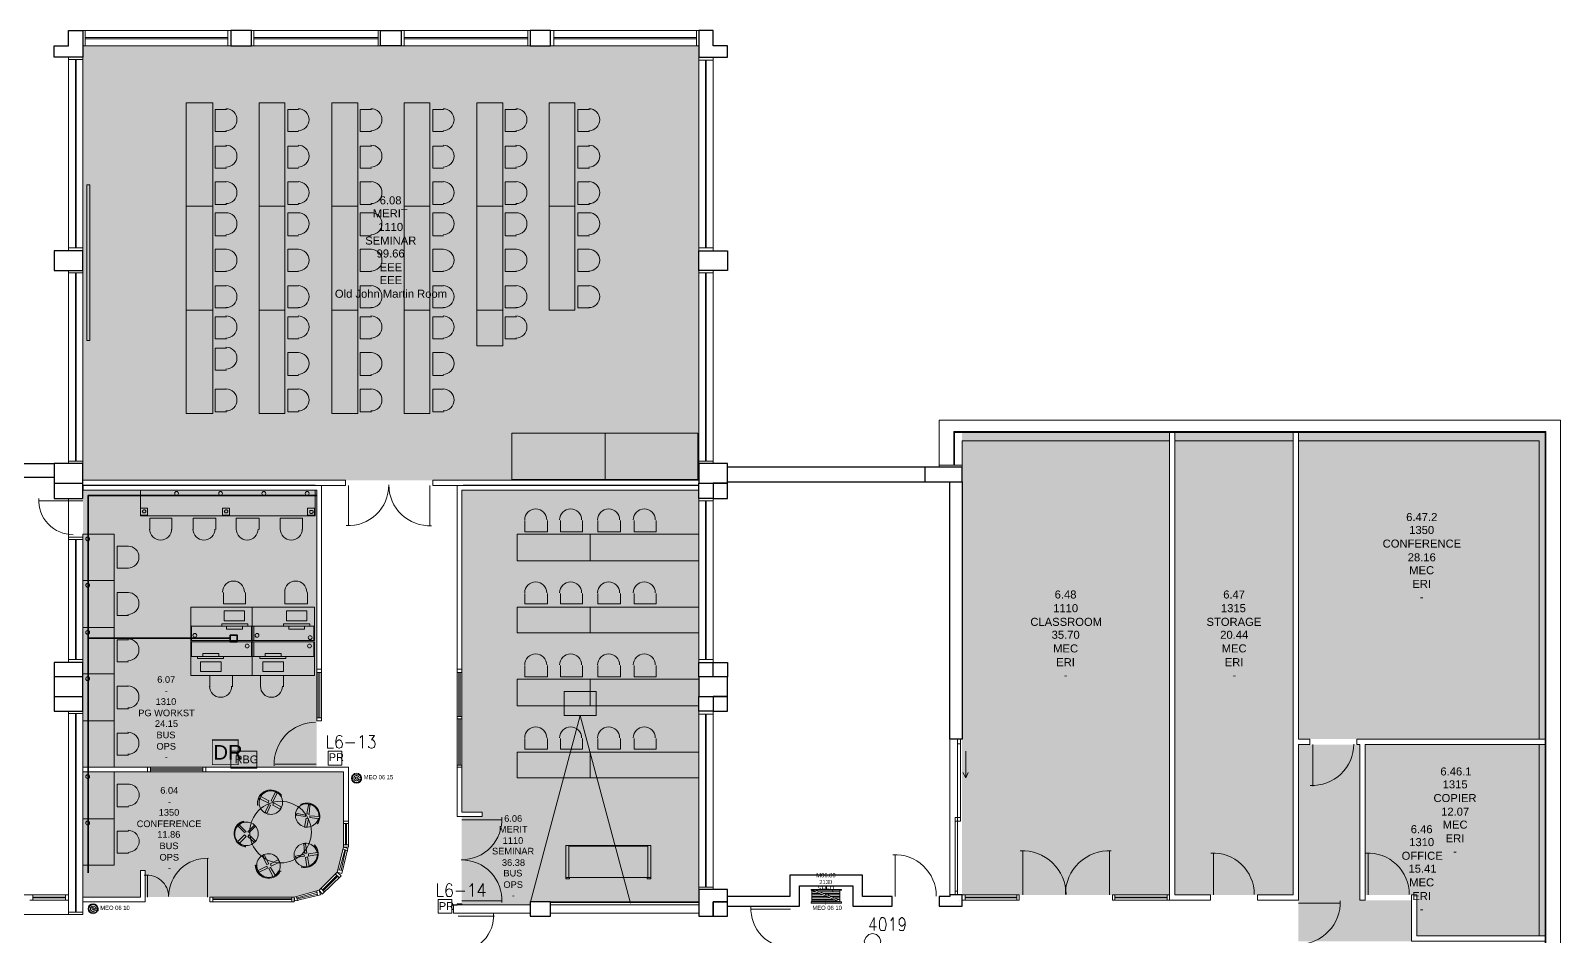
# Model space of a CAD drawing. Header units: millimetres. Extents: x 0 to 89.8, y 0 to 45.2.
# Drawn here: x 60.1 to 89.83, y 27.64 to 45.24 of the extents above; entities that cross this region are included whole.
import ezdxf

# ---------------------------------------------------------------- set-up
doc = ezdxf.new("R2010")
doc.units = ezdxf.units.MM
for name, color, linetype, true_color in [('PDF_014406$_ps_FIRE_ACCESS', 7, 'Continuous', 0x37dd00), ('PDF_014406$_ps_FIRE_ALARM', 7, 'Continuous', 0x37dd00), ('PDF_014406$HL-TMP', 7, 'Continuous', 0x800000)]:
    doc.layers.add(name, color=color, linetype=linetype, true_color=true_color)
for name, color, linetype in [('PDF_014406$_ps_TEXTBOLD$FIRE', 2, 'Continuous'), ('PDF_014406$BL', 7, 'Continuous'), ('PDF_014406$DR', 7, 'Continuous'), ('PDF_014406$EQ', 7, 'Continuous'), ('PDF_014406$FI', 7, 'Continuous'), ('PDF_014406$FT-FIXFIT', 7, 'Continuous'), ('PDF_014406$PL-SERVICES-ELECTRICAL', 7, 'Continuous'), ('PDF_014406$WA', 7, 'Continuous'), ('PDF_014406$WA-COL', 7, 'Continuous'), ('PDF_014406$WA-EXT', 7, 'Continuous'), ('PDF_014406$WA-PART', 7, 'Continuous'), ('PDF_014406$WN', 7, 'Continuous'), ('PDF_Text', 7, 'Continuous')]:
    doc.layers.add(name, color=color, linetype=linetype)
doc.styles.add('PDF ArialMT', font='arial.ttf')

msp = doc.modelspace()

# ---------------------------------------------------------------- linework, layer by layer
at = {"layer": 'PDF_014406$_ps_FIRE_ACCESS', "lineweight": 0}
msp.add_lwpolyline([(63.632, 30.976, 0.0148, 0.0148, 0), (64.133, 30.976, 0.0148, 0.0148, 0), (64.133, 31.456, 0.0295, 0.0295, 0), (63.632, 31.456, 0.0148, 0.0148, 0)], format="xyseb", close=True, dxfattribs=at)
msp.add_lwpolyline([(76.46, 27.384), (76.534, 27.399), (76.593, 27.458), (76.622, 27.546), (76.593, 27.62), (76.534, 27.679), (76.46, 27.694), (76.386, 27.679), (76.327, 27.62), (76.298, 27.546), (76.327, 27.458), (76.386, 27.399)], close=True, dxfattribs=at)
at = {"layer": 'PDF_014406$_ps_FIRE_ALARM', "lineweight": 0}
for points in [[(64.495, 30.91), (64.495, 31.235), (63.993, 31.235), (63.993, 30.91)], [(66.147, 30.969), (66.147, 31.235), (65.882, 31.235), (65.882, 30.969)], [(68.287, 28.092), (68.287, 28.358), (68.021, 28.358), (68.021, 28.092)]]:
    msp.add_lwpolyline(points, close=True, dxfattribs=at)
at = {"layer": 'PDF_014406$_ps_TEXTBOLD$FIRE', "lineweight": 20}
for points in [[(65.867, 31.544), (65.867, 31.294), (65.985, 31.294)], [(66.147, 31.515), (66.147, 31.53), (66.118, 31.544), (66.088, 31.544), (66.059, 31.53), (66.044, 31.5), (66.029, 31.441), (66.029, 31.382), (66.044, 31.323), (66.059, 31.308), (66.088, 31.294), (66.103, 31.294), (66.133, 31.308), (66.147, 31.323), (66.162, 31.367), (66.162, 31.382), (66.147, 31.412), (66.133, 31.441), (66.103, 31.456), (66.088, 31.456), (66.059, 31.441), (66.044, 31.412), (66.029, 31.382)], [(66.501, 31.5), (66.516, 31.515), (66.546, 31.544), (66.546, 31.294)], [(66.678, 31.544), (66.782, 31.544), (66.723, 31.456), (66.752, 31.456), (66.767, 31.441), (66.782, 31.426), (66.796, 31.382), (66.796, 31.367), (66.782, 31.323), (66.767, 31.308), (66.737, 31.294), (66.708, 31.294), (66.678, 31.308), (66.664, 31.323), (66.664, 31.338)], [(66.221, 31.397), (66.398, 31.397)], [(68.006, 28.667), (68.006, 28.417), (68.124, 28.417)], [(68.287, 28.623), (68.272, 28.653), (68.242, 28.667), (68.228, 28.667), (68.198, 28.653), (68.183, 28.608), (68.169, 28.549), (68.169, 28.49), (68.183, 28.446), (68.198, 28.417), (68.228, 28.417), (68.242, 28.417), (68.272, 28.417), (68.287, 28.446), (68.301, 28.476), (68.301, 28.49), (68.287, 28.535), (68.272, 28.549), (68.242, 28.564), (68.228, 28.564), (68.198, 28.549), (68.183, 28.535), (68.169, 28.49)], [(68.626, 28.608), (68.655, 28.623), (68.685, 28.667), (68.685, 28.417)], [(68.891, 28.417), (68.891, 28.667), (68.788, 28.49), (68.936, 28.49)], [(68.36, 28.52), (68.537, 28.52)], [(76.49, 27.753), (76.49, 28.004), (76.401, 27.826), (76.534, 27.826)], [(76.814, 27.945), (76.829, 27.959), (76.858, 28.004), (76.858, 27.753)], [(77.095, 27.915), (77.08, 27.871), (77.065, 27.856), (77.036, 27.841), (77.021, 27.841), (77.006, 27.856), (76.977, 27.871), (76.977, 27.915), (76.977, 27.93), (76.977, 27.959), (77.006, 27.989), (77.021, 28.004), (77.036, 28.004), (77.065, 27.989), (77.08, 27.959), (77.095, 27.915), (77.095, 27.856), (77.08, 27.797), (77.065, 27.753), (77.036, 27.753), (77.021, 27.753), (76.991, 27.753), (76.977, 27.782)]]:
    msp.add_lwpolyline(points, dxfattribs=at)
msp.add_lwpolyline([(76.637, 28.004), (76.622, 27.989), (76.593, 27.945), (76.593, 27.886), (76.593, 27.856), (76.593, 27.797), (76.622, 27.753), (76.637, 27.753), (76.667, 27.753), (76.696, 27.753), (76.711, 27.797), (76.726, 27.856), (76.726, 27.886), (76.711, 27.945), (76.696, 27.989), (76.667, 28.004)], close=True, dxfattribs=at)
at = {"layer": 'PDF_014406$BL', "lineweight": 9}
for points in [[(63.993, 45.236), (61.116, 45.236)], [(66.9, 45.236), (64.392, 45.236)], [(69.806, 45.236), (67.298, 45.236)], [(73.082, 45.236), (70.205, 45.236)], [(61.116, 44.941), (63.993, 44.941)], [(64.392, 44.941), (66.9, 44.941)], [(67.298, 44.941), (69.806, 44.941)], [(70.205, 44.941), (73.082, 44.941)], [(60.836, 44.719), (60.836, 40.957)], [(61.116, 40.957), (61.116, 44.719)], [(73.082, 44.719), (73.082, 40.957)], [(73.362, 40.957), (73.362, 44.719)], [(60.836, 40.574), (60.836, 36.826)], [(61.116, 36.826), (61.116, 40.574)], [(73.082, 40.574), (73.082, 36.826)], [(73.362, 36.826), (73.362, 40.574)], [(77.758, 6.257), (77.758, 0.001), (89.827, 0.001), (89.827, 37.667), (77.758, 37.667), (77.758, 36.752)], [(78.201, 36.752), (78.201, 37.269), (82.229, 37.269)], [(82.332, 37.269), (84.634, 37.269)], [(84.737, 37.269), (89.414, 37.269), (89.414, 31.471)], [(60.836, 36.148), (60.836, 35.395), (60.836, 32.961)], [(73.082, 36.148), (73.082, 32.961)], [(73.362, 32.961), (73.362, 36.148)], [(61.116, 32.961), (61.116, 35.395)], [(65.66, 32.828), (65.66, 31.825)], [(65.749, 31.825), (65.749, 32.828)], [(68.39, 32.828), (68.39, 31.869)], [(68.478, 31.869), (68.478, 32.828)], [(60.836, 32.017), (60.836, 28.063), (58.446, 28.063)], [(61.116, 28.063), (61.116, 32.017)], [(68.39, 31.913), (68.39, 30.925)], [(68.478, 30.925), (68.478, 31.913)], [(73.082, 32.017), (73.082, 28.549)], [(73.362, 28.549), (73.362, 32.017)], [(77.965, 28.446), (77.965, 31.471)], [(89.414, 31.367), (89.414, 27.649)], [(63.506, 30.925), (62.37, 30.925)], [(62.37, 30.836), (63.506, 30.836)], [(66.177, 29.877), (66.177, 29.376), (66.059, 28.889), (65.705, 28.535), (65.218, 28.402), (63.58, 28.402)], [(66.28, 29.376), (66.28, 29.877)], [(66.147, 28.859), (66.265, 29.346)], [(65.764, 28.461), (66.133, 28.815)], [(60.836, 28.446), (60.084, 28.446), (59.184, 28.446), (58.446, 28.446)], [(60.084, 28.343), (60.836, 28.343)], [(63.58, 28.313), (65.218, 28.313)], [(65.233, 28.328), (65.734, 28.446)], [(79.308, 28.446), (78.201, 28.446)], [(78.201, 28.343), (79.308, 28.343)], [(82.229, 28.446), (81.122, 28.446)], [(81.122, 28.343), (82.229, 28.343)]]:
    msp.add_lwpolyline(points, dxfattribs=at)
at = {"layer": 'PDF_014406$DR', "lineweight": 0}
for points in [[(66.23, 35.62, 0.429403), (67.06, 36.409, 0.429408), (67.892, 35.618)], [(69.257, 28.297, 0.429403), (68.469, 29.127, 0.429403), (69.257, 29.957)], [(63.556, 29.156, 0.426227), (62.781, 28.412, 0.452129), (62.309, 28.826)], [(84.73, 27.487, 0.203047), (85.323, 27.738, 0.208467), (85.547, 28.333)], [(74.098, 28.215, 0.429403), (74.857, 27.416, 0.429403), (74.098, 26.617)]]:
    msp.add_lwpolyline(points, format="xyb", dxfattribs=at)
for points in [[(66.28, 36.398), (66.28, 35.616), (66.28, 36.398)], [(67.859, 36.398), (67.859, 35.616), (67.859, 36.398)], [(60.939, 36.103), (60.261, 36.103), (60.939, 36.103)], [(78.113, 31.382), (78.113, 29.951)], [(78.172, 29.951), (78.172, 31.382)], [(78.216, 30.821), (78.275, 30.718), (78.275, 31.235)], [(85.017, 31.367), (85.017, 30.556), (85.017, 31.367)], [(65.646, 30.984), (64.849, 30.984), (65.646, 30.984)], [(78.275, 30.718), (78.319, 30.821)], [(68.478, 29.907), (69.26, 29.907), (68.478, 29.907)], [(78.068, 28.52), (78.068, 29.877)], [(78.113, 29.877), (78.113, 28.52)], [(63.536, 28.402), (63.536, 29.154), (63.536, 28.402)], [(76.903, 28.417), (76.903, 29.228), (76.903, 28.417)], [(79.381, 28.446), (79.381, 29.287), (79.381, 28.446)], [(81.063, 28.446), (81.063, 29.287), (81.063, 28.446)], [(83.085, 28.446), (83.085, 29.258), (83.085, 28.446)], [(86.094, 28.446), (86.094, 29.243), (86.094, 28.446)], [(62.37, 28.402), (62.37, 28.83), (62.37, 28.402)], [(68.478, 28.328), (69.26, 28.328), (68.478, 28.328)], [(78.142, 28.343), (78.142, 28.343)], [(84.737, 28.284), (85.548, 28.284), (84.737, 28.284)], [(68.405, 28.033), (69.113, 28.033), (68.405, 28.033)], [(74.867, 28.166), (74.1, 28.166), (74.867, 28.166)]]:
    msp.add_lwpolyline(points, dxfattribs=at)
for points in [[(78.113, 31.382), (78.113, 31.471), (78.172, 31.471), (78.172, 31.382)], [(78.068, 29.877), (78.068, 29.951), (78.113, 29.951), (78.113, 29.877)], [(78.113, 29.877), (78.113, 29.951), (78.172, 29.951), (78.172, 29.877)], [(78.068, 28.446), (78.068, 28.52), (78.113, 28.52), (78.113, 28.446)]]:
    msp.add_lwpolyline(points, close=True, dxfattribs=at)
for centre, radius, start, end in [((60.929, 36.114), 0.671, 177.0447, 270), ((65.636, 30.994), 0.804, 90, 182.9553), ((85.008, 31.377), 0.804, 267.0447, 360), ((76.895, 28.424), 0.804, 0.0001, 92.9549), ((79.374, 28.454), 0.848, 359.9998, 92.9565), ((81.056, 28.454), 0.848, 87.0435, 180.0002), ((83.075, 28.456), 0.804, 0, 92.9553), ((86.087, 28.454), 0.804, 0.0001, 92.9549), ((68.395, 28.043), 0.701, 270, 2.9553)]:
    msp.add_arc(centre, radius, start, end, dxfattribs=at)
at = {"layer": 'PDF_014406$EQ', "lineweight": 9}
msp.add_lwpolyline([(70.47, 31.928), (71.09, 31.928), (71.09, 32.4), (70.47, 32.4)], close=True, dxfattribs=at)
msp.add_lwpolyline([(71.754, 28.284), (70.78, 31.928), (69.806, 28.284)], dxfattribs=at)
at = {"layer": 'PDF_014406$FI', "lineweight": 9}
for points in [[(66.531, 30.674), (66.442, 30.703), (66.531, 30.733)], [(75.265, 28.549), (75.855, 28.549), (75.855, 28.535), (75.826, 28.535), (75.28, 28.535), (75.265, 28.535)], [(75.265, 28.284), (75.265, 28.313), (75.855, 28.313), (75.855, 28.284)], [(61.411, 28.136), (61.323, 28.166), (61.411, 28.195)]]:
    msp.add_lwpolyline(points, close=True, dxfattribs=at)
for points in [[(75.56, 28.549), (75.56, 28.623)], [(75.826, 28.535), (75.826, 28.313), (75.28, 28.313), (75.28, 28.535), (75.826, 28.313)], [(75.28, 28.505), (75.354, 28.505)], [(75.427, 28.476), (75.28, 28.476)], [(75.28, 28.446), (75.486, 28.446)], [(75.56, 28.417), (75.28, 28.417)], [(75.28, 28.387), (75.634, 28.387)], [(75.693, 28.358), (75.28, 28.358)], [(75.28, 28.328), (75.767, 28.328)], [(75.354, 28.535), (75.826, 28.343)], [(75.427, 28.505), (75.826, 28.505)], [(75.826, 28.476), (75.501, 28.476)], [(75.56, 28.446), (75.826, 28.446)], [(75.826, 28.417), (75.634, 28.417)], [(75.693, 28.387), (75.826, 28.387)], [(75.826, 28.358), (75.767, 28.358)]]:
    msp.add_lwpolyline(points, dxfattribs=at)
for centre, radius in [((66.433, 30.713), 0.0959), ((66.433, 30.713), 0.0811), ((61.313, 28.176), 0.0959), ((61.313, 28.176), 0.0811)]:
    msp.add_circle(centre, radius, dxfattribs=at)
for centre, radius, start, end in [((66.433, 30.713), 0.0516, 22.7692, 337.2308), ((66.433, 30.713), 0.0221, 22.7697, 337.2303), ((61.313, 28.176), 0.0516, 22.7692, 337.2308), ((61.313, 28.176), 0.0221, 22.7697, 337.2303)]:
    msp.add_arc(centre, radius, start, end, dxfattribs=at)
at = {"layer": 'PDF_014406$FT-FIXFIT', "lineweight": 0}
for points in [[(63.123, 41.828), (63.123, 43.834), (63.639, 43.834), (63.639, 41.828)], [(64.539, 41.828), (64.539, 43.834), (65.041, 43.834), (65.041, 41.828)], [(65.956, 41.828), (65.956, 43.834), (66.457, 43.834), (66.457, 41.828)], [(67.357, 41.828), (67.357, 43.834), (67.859, 43.834), (67.859, 41.828)], [(68.773, 41.828), (68.773, 43.834), (69.275, 43.834), (69.275, 41.828)], [(70.175, 41.828), (70.175, 43.834), (70.677, 43.834), (70.677, 41.828)], [(61.249, 39.216), (61.249, 42.241), (61.19, 42.241), (61.19, 39.216)], [(63.123, 39.806), (63.123, 41.828), (63.639, 41.828), (63.639, 39.806)], [(64.539, 39.806), (64.539, 41.828), (65.041, 41.828), (65.041, 39.806)], [(65.956, 39.806), (65.956, 41.828), (66.457, 41.828), (66.457, 39.806)], [(67.357, 39.806), (67.357, 41.828), (67.859, 41.828), (67.859, 39.806)], [(68.773, 39.806), (68.773, 41.828), (69.275, 41.828), (69.275, 39.806)], [(70.175, 39.806), (70.175, 41.828), (70.677, 41.828), (70.677, 39.806)], [(63.123, 37.8), (63.123, 39.806), (63.639, 39.806), (63.639, 37.8)], [(64.539, 37.8), (64.539, 39.806), (65.041, 39.806), (65.041, 37.8)], [(65.956, 37.8), (65.956, 39.806), (66.457, 39.806), (66.457, 37.8)], [(67.357, 37.8), (67.357, 39.806), (67.859, 39.806), (67.859, 37.8)], [(68.773, 39.113), (68.773, 39.806), (69.275, 39.806), (69.275, 39.113)], [(69.452, 36.516), (71.267, 36.516), (71.267, 37.416), (69.452, 37.416)], [(71.267, 36.516), (73.067, 36.516), (73.067, 37.416), (71.267, 37.416)], [(62.238, 36.31), (65.631, 36.31), (65.631, 35.808), (62.238, 35.808)], [(62.238, 36.31), (65.631, 36.31), (65.631, 35.808), (62.238, 35.808)], [(62.238, 35.823), (62.238, 35.956), (62.37, 35.956), (62.37, 35.823)], [(62.341, 35.897), (62.341, 35.912), (62.326, 35.912), (62.326, 35.926), (62.311, 35.926), (62.297, 35.926), (62.282, 35.912), (62.282, 35.897), (62.267, 35.897), (62.282, 35.882), (62.282, 35.867), (62.297, 35.867), (62.311, 35.867), (62.326, 35.867), (62.326, 35.882), (62.341, 35.882)], [(63.831, 35.823), (63.831, 35.956), (63.964, 35.956), (63.964, 35.823)], [(63.934, 35.897), (63.934, 35.912), (63.92, 35.912), (63.92, 35.926), (63.905, 35.926), (63.89, 35.926), (63.875, 35.912), (63.875, 35.897), (63.86, 35.897), (63.875, 35.882), (63.875, 35.867), (63.89, 35.867), (63.905, 35.867), (63.92, 35.867), (63.92, 35.882), (63.934, 35.882)], [(65.483, 35.823), (65.483, 35.956), (65.616, 35.956), (65.616, 35.823)], [(65.587, 35.882), (65.587, 35.897), (65.572, 35.912), (65.557, 35.912), (65.542, 35.912), (65.528, 35.912), (65.528, 35.897), (65.528, 35.882), (65.528, 35.867), (65.542, 35.853), (65.557, 35.853), (65.572, 35.853), (65.572, 35.867), (65.587, 35.867)], [(61.116, 35.454), (61.116, 34.554), (61.721, 34.554), (61.721, 35.454)], [(73.082, 34.938), (69.555, 34.938), (69.555, 35.454), (73.082, 35.454)], [(61.116, 34.554), (61.116, 33.639), (61.721, 33.639), (61.721, 34.554)], [(64.259, 33.964), (64.259, 33.772), (63.86, 33.772), (63.86, 33.964)], [(65.469, 33.964), (65.469, 33.772), (65.07, 33.772), (65.07, 33.964)], [(73.082, 33.536), (69.555, 33.536), (69.555, 34.038), (73.082, 34.038)], [(61.116, 33.639), (61.116, 32.739), (61.721, 32.739), (61.721, 33.639)], [(64.318, 33.669), (63.816, 33.669), (63.816, 33.713), (64.318, 33.713)], [(64.318, 33.669), (63.816, 33.669), (63.816, 33.713), (64.318, 33.713)], [(64.215, 33.61), (63.905, 33.61), (63.905, 33.669), (64.215, 33.669)], [(65.528, 33.669), (65.011, 33.669), (65.011, 33.713), (65.528, 33.713)], [(65.528, 33.669), (65.011, 33.669), (65.011, 33.713), (65.528, 33.713)], [(65.424, 33.61), (65.115, 33.61), (65.115, 33.669), (65.424, 33.669)], [(64.406, 33.079), (64.406, 32.71), (63.211, 32.71), (63.211, 33.079)], [(63.846, 33.079), (63.344, 33.079), (63.344, 33.035), (63.846, 33.035)], [(63.846, 33.079), (63.344, 33.079), (63.344, 33.035), (63.846, 33.035)], [(63.757, 33.138), (63.447, 33.138), (63.447, 33.079), (63.757, 33.079)], [(65.056, 33.079), (64.554, 33.079), (64.554, 33.035), (65.056, 33.035)], [(65.056, 33.079), (64.554, 33.079), (64.554, 33.035), (65.056, 33.035)], [(64.967, 33.138), (64.657, 33.138), (64.657, 33.079), (64.967, 33.079)], [(61.116, 32.739), (61.116, 31.825), (61.721, 31.825), (61.721, 32.739)], [(63.801, 32.784), (63.801, 32.976), (63.403, 32.976), (63.403, 32.784)], [(65.011, 32.784), (65.011, 32.976), (64.613, 32.976), (64.613, 32.784)], [(73.082, 32.12), (69.555, 32.12), (69.555, 32.636), (73.082, 32.636)], [(61.116, 31.825), (61.116, 30.925), (61.721, 30.925), (61.721, 31.825)], [(73.082, 30.718), (69.555, 30.718), (69.555, 31.22), (73.082, 31.22)], [(61.116, 30.836), (61.116, 29.922), (61.721, 29.922), (61.721, 30.836)], [(64.569, 30.349), (64.583, 30.349), (64.731, 30.276), (64.716, 30.231), (64.569, 30.305), (64.569, 30.32), (64.554, 30.32)], [(64.849, 30.438), (64.864, 30.453), (64.893, 30.423), (64.805, 30.261), (64.775, 30.276)], [(64.657, 30.054), (64.687, 30.025), (64.76, 30.187), (64.731, 30.202)], [(64.805, 30.187), (64.952, 30.113), (64.967, 30.158), (64.819, 30.231)], [(61.116, 29.922), (61.116, 29.022), (61.721, 29.022), (61.721, 29.922)], [(64.141, 29.774), (64.126, 29.789), (64.156, 29.818), (64.156, 29.803), (64.288, 29.671), (64.259, 29.656)], [(64.347, 29.656), (64.465, 29.774), (64.451, 29.803), (64.318, 29.671)], [(65.277, 30.025), (65.262, 29.995), (65.439, 29.966), (65.439, 29.995)], [(65.454, 29.936), (65.424, 29.759), (65.469, 29.759), (65.498, 29.922)], [(65.705, 29.966), (65.719, 29.951), (65.705, 29.922), (65.528, 29.951), (65.528, 29.981)], [(64.126, 29.479), (64.141, 29.494), (64.259, 29.612), (64.288, 29.582), (64.17, 29.464), (64.156, 29.464), (64.156, 29.449)], [(64.451, 29.464), (64.465, 29.494), (64.347, 29.612), (64.318, 29.582)], [(65.439, 29.435), (65.41, 29.435), (65.424, 29.258), (65.469, 29.258)], [(64.731, 29.051), (64.642, 29.213), (64.613, 29.184), (64.687, 29.036)], [(65.41, 29.228), (65.247, 29.199), (65.247, 29.169), (65.424, 29.199)], [(65.513, 29.007), (65.513, 28.992), (65.469, 28.992), (65.439, 29.169), (65.483, 29.184)], [(65.69, 29.228), (65.675, 29.228), (65.498, 29.199), (65.498, 29.243), (65.675, 29.272), (65.69, 29.272)], [(70.559, 29.39), (72.093, 29.39), (72.093, 28.785), (70.559, 28.785)], [(64.524, 28.918), (64.687, 29.007), (64.701, 28.963), (64.539, 28.889), (64.51, 28.918)], [(64.938, 29.081), (64.908, 29.125), (64.76, 29.051), (64.775, 29.007)], [(70.573, 28.785), (70.5, 28.785), (70.5, 28.756), (70.573, 28.756)], [(72.078, 28.785), (72.152, 28.785), (72.152, 28.756), (72.078, 28.756)]]:
    msp.add_lwpolyline(points, close=True, dxfattribs=at)
for points in [[(63.905, 43.701), (63.683, 43.701), (63.683, 43.274), (63.905, 43.274)], [(65.306, 43.701), (65.1, 43.701), (65.1, 43.274), (65.306, 43.274)], [(66.723, 43.701), (66.501, 43.701), (66.501, 43.274), (66.723, 43.274)], [(68.124, 43.701), (67.918, 43.701), (67.918, 43.274), (68.124, 43.274)], [(69.541, 43.701), (69.319, 43.701), (69.319, 43.274), (69.541, 43.274)], [(70.957, 43.701), (70.736, 43.701), (70.736, 43.274), (70.957, 43.274)], [(63.905, 42.993), (63.683, 42.993), (63.683, 42.565), (63.905, 42.565)], [(65.306, 42.993), (65.1, 42.993), (65.1, 42.565), (65.306, 42.565)], [(66.723, 42.993), (66.501, 42.993), (66.501, 42.565), (66.723, 42.565)], [(68.124, 42.993), (67.918, 42.993), (67.918, 42.565), (68.124, 42.565)], [(69.541, 42.993), (69.319, 42.993), (69.319, 42.565), (69.541, 42.565)], [(70.957, 42.993), (70.736, 42.993), (70.736, 42.565), (70.957, 42.565)], [(63.905, 42.3), (63.683, 42.3), (63.683, 41.857), (63.905, 41.857)], [(65.306, 42.3), (65.1, 42.3), (65.1, 41.857), (65.306, 41.857)], [(66.723, 42.3), (66.501, 42.3), (66.501, 41.857), (66.723, 41.857)], [(68.124, 42.3), (67.918, 42.3), (67.918, 41.857), (68.124, 41.857)], [(69.541, 42.3), (69.319, 42.3), (69.319, 41.857), (69.541, 41.857)], [(70.957, 42.3), (70.736, 42.3), (70.736, 41.857), (70.957, 41.857)], [(63.905, 41.695), (63.683, 41.695), (63.683, 41.252), (63.905, 41.252)], [(65.306, 41.695), (65.1, 41.695), (65.1, 41.252), (65.306, 41.252)], [(66.723, 41.695), (66.501, 41.695), (66.501, 41.252), (66.723, 41.252)], [(68.124, 41.695), (67.918, 41.695), (67.918, 41.252), (68.124, 41.252)], [(69.541, 41.695), (69.319, 41.695), (69.319, 41.252), (69.541, 41.252)], [(70.957, 41.695), (70.736, 41.695), (70.736, 41.252), (70.957, 41.252)], [(63.905, 40.987), (63.683, 40.987), (63.683, 40.559), (63.905, 40.559)], [(65.306, 40.987), (65.1, 40.987), (65.1, 40.559), (65.306, 40.559)], [(66.723, 40.987), (66.501, 40.987), (66.501, 40.559), (66.723, 40.559)], [(68.124, 40.987), (67.918, 40.987), (67.918, 40.559), (68.124, 40.559)], [(69.541, 40.987), (69.319, 40.987), (69.319, 40.559), (69.541, 40.559)], [(70.957, 40.987), (70.736, 40.987), (70.736, 40.559), (70.957, 40.559)], [(63.905, 40.279), (63.683, 40.279), (63.683, 39.851), (63.905, 39.851)], [(65.306, 40.279), (65.1, 40.279), (65.1, 39.851), (65.306, 39.851)], [(66.723, 40.279), (66.501, 40.279), (66.501, 39.851), (66.723, 39.851)], [(68.124, 40.279), (67.918, 40.279), (67.918, 39.851), (68.124, 39.851)], [(69.541, 40.279), (69.319, 40.279), (69.319, 39.851), (69.541, 39.851)], [(70.957, 40.279), (70.736, 40.279), (70.736, 39.851), (70.957, 39.851)], [(63.905, 39.674), (63.683, 39.674), (63.683, 39.246), (63.905, 39.246)], [(65.306, 39.674), (65.1, 39.674), (65.1, 39.246), (65.306, 39.246)], [(66.723, 39.674), (66.501, 39.674), (66.501, 39.246), (66.723, 39.246)], [(68.124, 39.674), (67.918, 39.674), (67.918, 39.246), (68.124, 39.246)], [(69.541, 39.674), (69.319, 39.674), (69.319, 39.246), (69.541, 39.246)], [(63.905, 39.069), (63.683, 39.069), (63.683, 38.641), (63.905, 38.641)], [(65.306, 38.98), (65.1, 38.98), (65.1, 38.538), (65.306, 38.538)], [(66.723, 38.98), (66.501, 38.98), (66.501, 38.538), (66.723, 38.538)], [(68.124, 38.98), (67.918, 38.98), (67.918, 38.538), (68.124, 38.538)], [(63.905, 38.272), (63.683, 38.272), (63.683, 37.83), (63.905, 37.83)], [(65.306, 38.272), (65.1, 38.272), (65.1, 37.83), (65.306, 37.83)], [(66.723, 38.272), (66.501, 38.272), (66.501, 37.83), (66.723, 37.83)], [(68.124, 38.272), (67.918, 38.272), (67.918, 37.83), (68.124, 37.83)], [(62.842, 35.543), (62.842, 35.764), (62.415, 35.764), (62.415, 35.543)], [(63.698, 35.543), (63.698, 35.764), (63.256, 35.764), (63.256, 35.543)], [(64.539, 35.543), (64.539, 35.764), (64.097, 35.764), (64.097, 35.543)], [(65.38, 35.543), (65.38, 35.764), (64.952, 35.764), (64.952, 35.543)], [(69.703, 35.72), (69.703, 35.498), (70.146, 35.498), (70.146, 35.72)], [(70.396, 35.72), (70.396, 35.498), (70.824, 35.498), (70.824, 35.72)], [(71.119, 35.72), (71.119, 35.498), (71.562, 35.498), (71.562, 35.72)], [(71.827, 35.72), (71.827, 35.498), (72.255, 35.498), (72.255, 35.72)], [(70.972, 34.938), (70.972, 35.454)], [(62.002, 34.79), (61.78, 34.79), (61.78, 35.218), (62.002, 35.218)], [(62.002, 33.876), (61.78, 33.876), (61.78, 34.318), (62.002, 34.318)], [(63.846, 34.318), (63.846, 34.097), (64.274, 34.097), (64.274, 34.318)], [(65.041, 34.318), (65.041, 34.097), (65.483, 34.097), (65.483, 34.318)], [(69.703, 34.303), (69.703, 34.097), (70.146, 34.097), (70.146, 34.303)], [(70.396, 34.303), (70.396, 34.097), (70.824, 34.097), (70.824, 34.303)], [(71.119, 34.303), (71.119, 34.097), (71.562, 34.097), (71.562, 34.303)], [(71.827, 34.303), (71.827, 34.097), (72.255, 34.097), (72.255, 34.303)], [(65.616, 33.669), (64.406, 33.669), (64.406, 33.389), (65.616, 33.389), (65.616, 33.669), (65.616, 34.038), (64.406, 34.038), (64.406, 33.669), (63.211, 33.669), (63.211, 34.038), (64.406, 34.038), (64.406, 33.669), (64.406, 33.359), (65.616, 33.359), (65.616, 33.079), (64.406, 33.079), (64.406, 33.389), (63.211, 33.389), (63.211, 33.079), (63.226, 33.079), (63.226, 33.359)], [(70.972, 33.536), (70.972, 34.038)], [(63.226, 33.389), (63.226, 33.669), (63.211, 33.669), (63.211, 33.359), (64.406, 33.359), (64.406, 33.079), (64.406, 32.71), (65.616, 32.71), (65.616, 33.079)], [(64.392, 33.669), (64.392, 33.389)], [(64.406, 33.669), (64.436, 33.669), (64.436, 33.389)], [(65.601, 33.669), (65.601, 33.389)], [(62.002, 32.976), (61.78, 32.976), (61.78, 33.403), (62.002, 33.403)], [(64.392, 33.079), (64.392, 33.359)], [(64.406, 33.079), (64.436, 33.079), (64.436, 33.359)], [(65.601, 33.079), (65.601, 33.359)], [(63.58, 32.489), (63.58, 32.71), (64.023, 32.71), (64.023, 32.489)], [(64.569, 32.489), (64.569, 32.71), (65.011, 32.71), (65.011, 32.489)], [(69.703, 32.902), (69.703, 32.68), (70.146, 32.68), (70.146, 32.902)], [(70.396, 32.902), (70.396, 32.68), (70.824, 32.68), (70.824, 32.902)], [(71.119, 32.902), (71.119, 32.68), (71.562, 32.68), (71.562, 32.902)], [(71.827, 32.902), (71.827, 32.68), (72.255, 32.68), (72.255, 32.902)], [(62.002, 32.061), (61.78, 32.061), (61.78, 32.503), (62.002, 32.503)], [(70.972, 32.12), (70.972, 32.636)], [(62.002, 31.161), (61.78, 31.161), (61.78, 31.589), (62.002, 31.589)], [(69.703, 31.485), (69.703, 31.279), (70.146, 31.279), (70.146, 31.485)], [(70.396, 31.485), (70.396, 31.279), (70.824, 31.279), (70.824, 31.485)], [(70.972, 30.718), (70.972, 31.22)], [(71.119, 31.485), (71.119, 31.279), (71.562, 31.279), (71.562, 31.485)], [(71.827, 31.485), (71.827, 31.279), (72.255, 31.279), (72.255, 31.485)], [(62.002, 30.158), (61.78, 30.158), (61.78, 30.6), (62.002, 30.6)], [(64.893, 30.423), (64.893, 30.423)], [(64.982, 30.364), (64.967, 30.364)], [(65.351, 30.187), (65.351, 30.202)], [(65.528, 30.187), (65.513, 30.01), (65.469, 30.025), (65.498, 30.187), (65.498, 30.202), (65.542, 30.202), (65.542, 30.187)], [(65.498, 30.202), (65.498, 30.202)], [(64.244, 29.877), (64.244, 29.863)], [(65.675, 29.818), (65.675, 29.818)], [(65.705, 29.922), (65.705, 29.922)], [(62.002, 29.258), (61.78, 29.258), (61.78, 29.685), (62.002, 29.685)], [(64.274, 29.39), (64.274, 29.376)], [(65.616, 29.405), (65.631, 29.405)], [(72.152, 28.756), (72.152, 29.405), (70.5, 29.405), (70.5, 28.756)], [(64.48, 29.022), (64.48, 29.022)], [(64.539, 28.889), (64.539, 28.889)], [(65.365, 28.977), (65.365, 28.992)], [(65.469, 28.992), (65.469, 28.992)], [(64.849, 28.815), (64.849, 28.815)], [(72.078, 28.785), (71.636, 28.785), (70.573, 28.785)]]:
    msp.add_lwpolyline(points, dxfattribs=at)
for points in [[(64.524, 30.187), (64.51, 30.187, -0.172293), (64.538, 30.331)], [(64.555, 30.323, 0.634487), (64.838, 30.021, 0.635239), (64.89, 30.432)], [(65.488, 30.219, 0.634486), (65.288, 29.857, 0.635192), (65.695, 29.934)], [(64.116, 29.786, 0.342576), (64.116, 29.487, -0.360025), (64.12, 29.78)], [(64.149, 29.458, 0.634478), (64.524, 29.633, 0.635217), (64.149, 29.809, -0.132556), (64.234, 29.867)], [(65.668, 29.277, 0.634487), (65.262, 29.356, 0.635209), (65.462, 28.993)], [(64.843, 28.823, 0.634486), (64.792, 29.234, 0.635226), (64.509, 28.932, -0.132572), (64.478, 29.031)], [(64.465, 29.026, 0.767348), (64.952, 28.904), (64.967, 28.904)], [(64.52, 28.895, 0.342576), (64.805, 28.8), (64.731, 28.963), (64.76, 28.977), (64.849, 28.83), (64.849, 28.815), (64.819, 28.785), (64.819, 28.8)]]:
    msp.add_lwpolyline(points, format="xyb", dxfattribs=at)
for centre, radius in [((62.936, 36.246), 0.0369), ((63.791, 36.246), 0.0369), ((64.632, 36.246), 0.0369), ((65.473, 36.246), 0.0369), ((61.209, 35.361), 0.0369), ((61.209, 34.461), 0.0369), ((61.209, 33.546), 0.0369), ((63.29, 33.487), 0.0369), ((64.308, 33.281), 0.0369), ((64.5, 33.487), 0.0369), ((65.518, 33.281), 0.0369), ((65.532, 33.443), 0.0369), ((61.209, 32.646), 0.0369), ((61.209, 30.743), 0.0369), ((64.957, 29.666), 0.598), ((61.209, 29.843), 0.0369)]:
    msp.add_circle(centre, radius, dxfattribs=at)
for centre, radius, start, end in [((63.895, 43.505), 0.214, 270, 90), ((65.296, 43.505), 0.214, 270, 90), ((66.713, 43.505), 0.214, 270, 90), ((68.114, 43.505), 0.214, 270, 90), ((69.531, 43.505), 0.214, 270, 90), ((70.947, 43.505), 0.214, 270, 90), ((63.895, 42.797), 0.214, 270, 90), ((65.296, 42.797), 0.214, 270, 90), ((66.713, 42.797), 0.214, 270, 90), ((68.114, 42.797), 0.214, 270, 90), ((69.531, 42.797), 0.214, 270, 90), ((70.947, 42.797), 0.214, 270, 90), ((63.895, 42.089), 0.214, 270, 90), ((65.296, 42.089), 0.214, 270, 90), ((66.713, 42.089), 0.214, 270, 90), ((68.114, 42.089), 0.214, 270, 90), ((69.531, 42.089), 0.214, 270, 90), ((70.947, 42.089), 0.214, 270, 90), ((63.895, 41.484), 0.214, 270, 90), ((65.296, 41.484), 0.214, 270, 90), ((66.713, 41.484), 0.214, 270, 90), ((68.114, 41.484), 0.214, 270, 90), ((69.531, 41.484), 0.214, 270, 90), ((70.947, 41.484), 0.214, 270, 90), ((63.895, 40.776), 0.214, 270, 90), ((65.296, 40.776), 0.214, 270, 90), ((66.713, 40.776), 0.214, 270, 90), ((68.114, 40.776), 0.214, 270, 90), ((69.531, 40.776), 0.214, 270, 90), ((70.947, 40.776), 0.214, 270, 90), ((63.895, 40.068), 0.214, 270, 90), ((65.296, 40.068), 0.214, 270, 90), ((66.713, 40.068), 0.214, 270, 90), ((68.114, 40.068), 0.214, 270, 90), ((69.531, 40.068), 0.214, 270, 90), ((70.947, 40.068), 0.214, 270, 90), ((63.895, 39.478), 0.214, 270, 90), ((65.296, 39.478), 0.214, 270, 90), ((66.713, 39.478), 0.214, 270, 90), ((68.114, 39.478), 0.214, 270, 90), ((69.531, 39.478), 0.214, 270, 90), ((63.895, 38.873), 0.214, 270, 90), ((65.296, 38.769), 0.214, 270, 90), ((66.713, 38.769), 0.214, 270, 90), ((68.114, 38.769), 0.214, 270, 90), ((63.895, 38.061), 0.214, 270, 90), ((65.296, 38.061), 0.214, 270, 90), ((66.713, 38.061), 0.214, 270, 90), ((68.114, 38.061), 0.214, 270, 90), ((69.915, 35.73), 0.214, 0, 180), ((70.593, 35.73), 0.214, 0, 180), ((71.331, 35.73), 0.214, 0, 180), ((72.024, 35.73), 0.214, 0, 180), ((62.626, 35.553), 0.214, 180, 360), ((63.467, 35.553), 0.214, 180, 360), ((64.308, 35.553), 0.214, 180, 360), ((65.164, 35.553), 0.214, 180, 360), ((61.991, 35.007), 0.214, 270, 90), ((64.042, 34.328), 0.214, 0, 180), ((65.252, 34.328), 0.214, 0, 180), ((69.915, 34.313), 0.214, 0, 180), ((70.593, 34.313), 0.214, 0, 180), ((71.331, 34.313), 0.214, 0, 180), ((72.024, 34.313), 0.214, 0, 180), ((61.991, 34.107), 0.214, 270, 90), ((61.991, 33.207), 0.214, 270, 90), ((69.915, 32.912), 0.214, 0, 180), ((70.593, 32.912), 0.214, 0, 180), ((71.331, 32.912), 0.214, 0, 180), ((72.024, 32.912), 0.214, 0, 180), ((61.991, 32.292), 0.214, 270, 90), ((63.791, 32.499), 0.214, 180, 360), ((64.78, 32.499), 0.214, 180, 360), ((61.991, 31.392), 0.214, 270, 90), ((69.915, 31.495), 0.214, 0, 180), ((70.593, 31.495), 0.214, 0, 180), ((71.331, 31.495), 0.214, 0, 180), ((72.024, 31.495), 0.214, 0, 180), ((61.994, 30.386), 0.214, 269.9991, 90.0009), ((64.765, 30.227), 0.258, 36.7053, 186.7072), ((64.765, 30.227), 0.243, 70.1807, 145.8215), ((64.768, 30.239), 0.229, 68.4015, 147.5998), ((64.797, 30.254), 0.199, 36.1626, 66.375), ((65.447, 30.003), 0.214, 78.0793, 117.1854), ((65.461, 29.973), 0.258, 324.7065, 114.7033), ((65.459, 29.976), 0.243, 358.1817, 73.8227), ((65.476, 29.988), 0.229, 356.4002, 75.5985), ((64.31, 29.634), 0.258, 108.7037, 258.7058), ((65.506, 29.944), 0.199, 324.1645, 354.3753), ((61.994, 29.486), 0.214, 269.9991, 90.0009), ((64.308, 29.607), 0.214, 222.0831, 261.1835), ((65.432, 29.235), 0.258, 252.707, 42.7027), ((65.429, 29.238), 0.243, 286.1773, 1.8183), ((65.447, 29.221), 0.229, 284.4015, 3.5998), ((65.461, 29.265), 0.214, 6.0819, 45.1841), ((64.724, 29.014), 0.229, 212.4002, 291.5985), ((64.753, 29.014), 0.214, 294.0791, 333.1894), ((65.432, 29.191), 0.199, 252.1637, 282.3704)]:
    msp.add_arc(centre, radius, start, end, dxfattribs=at)
at = {"layer": 'PDF_014406$HL-TMP', "color": 3, "lineweight": 0}
msp.add_lwpolyline([(86.035, 31.367), (86.035, 31.367), (86.035, 31.367)], close=True, dxfattribs=at)
at = {"layer": 'PDF_014406$HL-TMP', "transparency": 33554559}
for points in [[(73.082, 44.941), (61.116, 44.941), (73.082, 36.502)], [(61.116, 44.941), (73.082, 36.502), (61.116, 36.502)]]:
    msp.add_solid(points, dxfattribs=at)
at = {"layer": 'PDF_014406$HL-TMP', "color": 3, "transparency": 33554559}
for points in [[(82.229, 37.431), (78.201, 37.431), (82.229, 28.446)], [(78.201, 37.431), (82.229, 28.446), (78.201, 28.446)], [(84.634, 37.431), (82.332, 37.431), (84.634, 31.456)], [(82.332, 37.431), (84.634, 31.456), (82.332, 31.456)], [(89.532, 37.431), (84.737, 37.431), (89.532, 34.495)], [(84.737, 37.431), (89.532, 34.495), (84.737, 34.495)], [(89.532, 34.495), (84.737, 34.495), (89.532, 31.471)], [(84.737, 34.495), (89.532, 31.471), (84.737, 31.471)], [(84.634, 31.456), (82.332, 31.456), (84.634, 28.446)], [(82.332, 31.456), (84.634, 28.446), (82.332, 28.446)], [(85.932, 31.367), (84.737, 31.367), (85.932, 28.343)], [(84.737, 31.367), (85.932, 28.343), (84.737, 28.343)], [(86.035, 31.367), (89.532, 31.367), (89.532, 31.367)], [(89.532, 31.367), (89.532, 31.367), (86.035, 31.367)], [(89.532, 31.367), (86.035, 31.367), (89.532, 28.446)], [(86.035, 31.367), (89.532, 28.446), (86.035, 28.446)], [(86.935, 28.343), (84.737, 28.343), (86.935, 27.546)], [(84.737, 28.343), (86.935, 27.546), (84.737, 27.546)], [(89.532, 28.446), (87.039, 28.446), (89.532, 27.649)], [(87.039, 28.446), (89.532, 27.649), (87.039, 27.649)]]:
    msp.add_solid(points, dxfattribs=at)
at = {"layer": 'PDF_014406$HL-TMP', "color": 21, "true_color": 0xff9999, "transparency": 33554559}
for points in [[(65.66, 36.31), (61.116, 36.31), (65.66, 30.925)], [(61.116, 36.31), (65.66, 30.925), (61.116, 30.925)], [(73.082, 36.31), (68.478, 36.31), (73.082, 30.054)], [(68.478, 36.31), (73.082, 30.054), (68.478, 30.054)], [(66.177, 30.836), (61.116, 30.836), (66.177, 29.376)], [(61.116, 30.836), (66.177, 29.376), (61.116, 29.376)], [(73.082, 30.054), (68.877, 30.054), (73.082, 29.966)], [(68.877, 30.054), (73.082, 29.966), (68.877, 29.966)], [(73.082, 29.966), (68.478, 29.966), (73.082, 28.313)], [(68.478, 29.966), (73.082, 28.313), (68.478, 28.313)], [(66.177, 29.376), (61.116, 29.376), (66.074, 28.918)], [(61.116, 29.376), (66.074, 28.918), (61.116, 28.918)], [(62.238, 28.918), (61.116, 28.918), (62.238, 28.402)], [(61.116, 28.918), (62.238, 28.402), (61.116, 28.402)], [(66.074, 28.918), (62.326, 28.918), (66.059, 28.889)], [(62.326, 28.918), (66.059, 28.889), (62.326, 28.889)], [(66.059, 28.889), (62.326, 28.889), (65.705, 28.535)], [(62.326, 28.889), (65.705, 28.535), (62.326, 28.535)], [(65.218, 28.402), (62.326, 28.402), (62.326, 28.535)], [(62.326, 28.535), (65.705, 28.535), (65.218, 28.402)], [(65.218, 28.402), (65.218, 28.402), (62.326, 28.402)], [(69.806, 28.313), (68.478, 28.313), (69.806, 28.254)], [(68.478, 28.313), (69.806, 28.254), (68.478, 28.254)]]:
    msp.add_solid(points, dxfattribs=at)
at = {"layer": 'PDF_014406$PL-SERVICES-ELECTRICAL', "lineweight": 35}
for points in [[(61.22, 28.874), (61.22, 36.207), (65.66, 36.207)], [(61.22, 33.433), (63.979, 33.433)]]:
    msp.add_lwpolyline(points, dxfattribs=at)
msp.add_lwpolyline([(64.111, 33.359), (64.111, 33.492), (63.979, 33.492), (63.979, 33.359)], close=True, dxfattribs=at)
at = {"layer": 'PDF_014406$WA', "lineweight": 20}
for points in [[(82.332, 37.431), (82.332, 28.446), (83.026, 28.446), (83.026, 28.343), (82.229, 28.343), (82.229, 37.431)], [(84.634, 37.431), (84.634, 28.446), (83.94, 28.446), (83.94, 28.343), (84.737, 28.343), (84.737, 31.367), (84.958, 31.367), (84.958, 31.471), (84.737, 31.471), (84.737, 37.431)], [(89.532, 31.471), (85.873, 31.471), (85.873, 31.367), (85.932, 31.367), (85.932, 28.343), (86.035, 28.343), (86.035, 31.367), (89.532, 31.367)], [(68.316, 28.254), (68.316, 28.092), (69.806, 28.092)], [(68.39, 28.254), (69.806, 28.254)], [(70.205, 28.254), (73.082, 28.254)], [(89.532, 27.649), (87.039, 27.649), (87.039, 28.446), (86.935, 28.446), (86.935, 27.546), (89.532, 27.546)], [(70.205, 28.092), (73.082, 28.092)]]:
    msp.add_lwpolyline(points, dxfattribs=at)
at = {"layer": 'PDF_014406$WA-COL', "lineweight": 25}
for points in [[(60.556, 44.719), (60.556, 44.941), (60.836, 44.941), (60.836, 45.236), (61.116, 45.236), (61.116, 44.719)], [(63.993, 45.236), (63.993, 44.941), (64.392, 44.941), (64.392, 45.236)], [(67.298, 44.941), (66.9, 44.941), (66.9, 45.236), (67.298, 45.236)], [(69.806, 44.941), (70.205, 44.941), (70.205, 45.236), (69.806, 45.236)], [(73.082, 45.236), (73.082, 44.719), (73.642, 44.719), (73.642, 44.941), (73.362, 44.941), (73.362, 45.236)], [(61.116, 40.574), (61.116, 40.957), (60.556, 40.957), (60.556, 40.574)], [(73.082, 40.574), (73.082, 40.957), (73.642, 40.957), (73.642, 40.574)], [(61.116, 36.443), (61.116, 36.826), (60.556, 36.826), (60.556, 36.443)], [(73.082, 36.443), (73.642, 36.443), (73.642, 36.826), (73.082, 36.826)], [(78.201, 36.472), (78.201, 36.752), (77.478, 36.752), (77.478, 36.472), (77.877, 36.472)], [(73.642, 36.443), (73.362, 36.443), (73.362, 36.148), (73.642, 36.148)], [(61.116, 32.961), (60.556, 32.961), (60.556, 32.017), (61.116, 32.017)], [(73.642, 32.68), (73.362, 32.68), (73.362, 32.961), (73.642, 32.961)], [(60.556, 32.68), (60.556, 32.297), (61.116, 32.297), (61.116, 32.68)], [(73.642, 32.68), (73.082, 32.68), (73.082, 32.297), (73.642, 32.297)], [(73.642, 32.297), (73.362, 32.297), (73.362, 32.017), (73.642, 32.017)], [(73.362, 28.033), (73.362, 28.313), (73.642, 28.313), (73.642, 28.549), (73.082, 28.549), (73.082, 28.033)], [(69.806, 28.033), (70.205, 28.033), (70.205, 28.313), (69.806, 28.313)], [(73.642, 28.313), (73.362, 28.313), (73.362, 28.033), (73.642, 28.033)]]:
    msp.add_lwpolyline(points, close=True, dxfattribs=at)
for points in [[(60.556, 36.443), (60.556, 36.148), (61.116, 36.148), (61.116, 36.443)], [(61.116, 36.398), (61.116, 36.31)], [(73.362, 36.148), (73.082, 36.148), (73.082, 36.443)], [(73.082, 36.31), (73.082, 36.398)], [(73.082, 32.68), (73.082, 32.961), (73.362, 32.961)], [(73.362, 32.017), (73.082, 32.017), (73.082, 32.297)]]:
    msp.add_lwpolyline(points, dxfattribs=at)
at = {"layer": 'PDF_014406$WA-EXT', "lineweight": 25}
for points in [[(58.343, 36.826), (60.556, 36.826)], [(77.478, 36.752), (73.642, 36.752)], [(58.343, 36.561), (60.556, 36.561)], [(65.631, 36.398), (61.116, 36.398)], [(73.082, 36.398), (68.508, 36.398)], [(73.642, 36.472), (77.478, 36.472)], [(78.201, 36.472), (78.201, 31.471), (77.965, 31.471), (77.965, 36.472)], [(73.642, 28.225), (75.044, 28.225), (75.044, 28.623), (76.077, 28.623), (76.077, 28.225), (76.844, 28.225), (76.844, 28.417), (76.268, 28.417), (76.268, 28.83), (74.852, 28.83), (74.852, 28.417), (73.642, 28.417)], [(68.316, 28.254), (68.39, 28.254)]]:
    msp.add_lwpolyline(points, dxfattribs=at)
msp.add_lwpolyline([(78.201, 28.446), (77.965, 28.446), (77.965, 28.417), (77.758, 28.417), (77.758, 28.225), (78.201, 28.225)], close=True, dxfattribs=at)
at = {"layer": 'PDF_014406$WA-PART', "lineweight": 18}
for points in [[(61.116, 36.502), (66.221, 36.502)], [(66.221, 36.398), (65.749, 36.398), (61.116, 36.398)], [(61.116, 36.31), (65.66, 36.31), (65.66, 32.828), (65.749, 32.828), (65.749, 36.398)], [(66.221, 36.502), (66.221, 36.398), (66.221, 36.502)], [(73.082, 36.31), (68.478, 36.31), (68.478, 32.828), (68.39, 32.828), (68.39, 36.398), (67.918, 36.398), (67.918, 36.502), (73.082, 36.502)], [(67.918, 36.398), (67.918, 36.502)], [(73.082, 36.398), (68.39, 36.398)], [(61.116, 28.313), (62.326, 28.313), (62.326, 28.918), (62.238, 28.918), (62.238, 28.402), (61.116, 28.402)], [(68.478, 28.254), (68.478, 28.269), (68.39, 28.269), (68.39, 28.254)]]:
    msp.add_lwpolyline(points, dxfattribs=at)
for points in [[(62.37, 30.925), (61.116, 30.925), (61.116, 30.836), (62.37, 30.836)], [(66.28, 30.925), (66.28, 29.877), (66.177, 29.877), (66.177, 30.836), (63.506, 30.836), (63.506, 30.925)], [(68.478, 30.054), (68.478, 30.925), (68.39, 30.925), (68.39, 29.966), (68.877, 29.966), (68.877, 30.054)], [(70.205, 28.313), (73.082, 28.313), (73.082, 28.299), (70.205, 28.299)]]:
    msp.add_lwpolyline(points, close=True, dxfattribs=at)
at = {"layer": 'PDF_014406$WN', "lineweight": 0}
for points in [[(61.116, 45.236), (61.116, 44.941)], [(61.161, 45.236), (61.161, 44.941)], [(63.934, 44.941), (63.934, 45.236)], [(63.993, 44.941), (63.993, 45.236)], [(64.392, 45.236), (64.392, 44.941)], [(64.436, 45.236), (64.436, 44.941)], [(66.855, 44.941), (66.855, 45.236)], [(66.9, 44.941), (66.9, 45.236)], [(67.298, 45.236), (67.298, 44.941)], [(67.357, 45.236), (67.357, 44.941)], [(69.762, 44.941), (69.762, 45.236)], [(69.806, 44.941), (69.806, 45.236)], [(70.205, 45.236), (70.205, 44.941)], [(70.264, 45.236), (70.264, 44.941)], [(73.037, 44.941), (73.037, 45.236)], [(73.082, 44.941), (73.082, 45.236)], [(61.161, 45.103), (63.934, 45.103)], [(61.161, 45.074), (63.934, 45.074)], [(64.436, 45.103), (66.855, 45.103)], [(64.436, 45.074), (66.855, 45.074)], [(67.357, 45.103), (69.762, 45.103)], [(67.357, 45.074), (69.762, 45.074)], [(70.264, 45.103), (73.037, 45.103)], [(70.264, 45.074), (73.037, 45.074)], [(61.116, 44.719), (60.836, 44.719)], [(61.116, 44.675), (60.836, 44.675)], [(60.969, 41.016), (60.969, 44.675)], [(60.984, 41.016), (60.984, 44.675)], [(73.362, 44.719), (73.082, 44.719)], [(73.362, 44.66), (73.082, 44.66)], [(73.214, 41.016), (73.214, 44.66)], [(73.229, 41.016), (73.229, 44.66)], [(60.836, 41.016), (61.116, 41.016)], [(60.836, 40.957), (61.116, 40.957)], [(73.082, 41.016), (73.362, 41.016)], [(73.082, 40.957), (73.362, 40.957)], [(61.116, 40.574), (60.836, 40.574)], [(61.116, 40.529), (60.836, 40.529)], [(60.969, 36.871), (60.969, 40.529)], [(60.984, 36.871), (60.984, 40.529)], [(73.362, 40.574), (73.082, 40.574)], [(73.362, 40.529), (73.082, 40.529)], [(73.214, 36.871), (73.214, 40.529)], [(73.229, 36.871), (73.229, 40.529)], [(78.039, 36.797), (78.039, 37.446), (89.547, 37.446), (89.547, 0.267), (78.039, 0.267), (78.039, 6.212)], [(78.054, 36.797), (78.054, 37.431), (89.532, 37.431), (89.532, 0.296), (78.054, 0.296), (78.054, 6.212)], [(60.836, 36.871), (61.116, 36.871)], [(73.082, 36.871), (73.362, 36.871)], [(60.836, 36.826), (61.116, 36.826)], [(73.082, 36.826), (73.362, 36.826)], [(77.758, 36.797), (78.201, 36.797)], [(77.758, 36.752), (78.201, 36.752)], [(61.116, 36.148), (60.836, 36.148)], [(61.116, 36.103), (60.836, 36.103)], [(73.362, 36.148), (73.082, 36.148)], [(73.362, 36.103), (73.082, 36.103)], [(73.214, 33.02), (73.214, 36.103)], [(73.229, 33.02), (73.229, 36.103)], [(61.116, 35.395), (60.836, 35.395)], [(61.116, 35.351), (60.836, 35.351)], [(60.969, 33.02), (60.969, 35.351)], [(60.984, 33.02), (60.984, 35.351)], [(60.836, 33.02), (61.116, 33.02)], [(73.082, 33.02), (73.362, 33.02)], [(60.836, 32.961), (61.116, 32.961)], [(65.749, 32.828), (65.66, 32.828)], [(65.749, 32.769), (65.66, 32.769)], [(65.69, 31.884), (65.69, 32.769)], [(65.719, 31.884), (65.719, 32.769)], [(68.478, 32.828), (68.39, 32.828)], [(68.478, 32.769), (68.39, 32.769)], [(68.419, 31.913), (68.419, 32.769)], [(68.449, 31.913), (68.449, 32.769)], [(73.082, 32.961), (73.362, 32.961)], [(61.116, 32.017), (60.836, 32.017)], [(61.116, 31.972), (60.836, 31.972)], [(60.969, 31.972), (60.969, 28.107)], [(60.984, 31.972), (60.984, 28.107)], [(65.66, 31.884), (65.749, 31.884)], [(65.66, 31.825), (65.749, 31.825)], [(68.419, 30.969), (68.419, 31.869)], [(68.449, 30.969), (68.449, 31.869)], [(73.362, 32.017), (73.082, 32.017)], [(73.362, 31.958), (73.082, 31.958)], [(73.214, 28.594), (73.214, 31.958)], [(73.229, 28.594), (73.229, 31.958)], [(62.37, 30.925), (62.37, 30.836)], [(62.429, 30.925), (62.429, 30.836)], [(63.447, 30.836), (63.447, 30.925)], [(63.506, 30.836), (63.506, 30.925)], [(68.39, 30.969), (68.478, 30.969)], [(68.39, 30.925), (68.478, 30.925)], [(62.429, 30.895), (63.447, 30.895)], [(62.429, 30.866), (63.447, 30.866)], [(66.28, 29.877), (66.177, 29.877)], [(66.28, 29.833), (66.177, 29.833)], [(66.221, 29.833), (66.221, 29.42)], [(66.236, 29.833), (66.236, 29.42)], [(66.103, 28.933), (66.206, 29.317)], [(66.133, 28.918), (66.221, 29.317)], [(66.177, 29.42), (66.28, 29.42)], [(66.265, 29.346), (66.177, 29.376), (66.28, 29.376)], [(66.265, 29.302), (66.177, 29.331)], [(66.088, 28.785), (66.029, 28.844)], [(66.133, 28.815), (66.059, 28.889), (66.147, 28.859)], [(66.074, 28.933), (66.162, 28.918)], [(65.749, 28.564), (65.808, 28.505)], [(65.764, 28.535), (66.059, 28.83)], [(65.778, 28.52), (66.074, 28.815)], [(73.082, 28.594), (73.362, 28.594)], [(73.082, 28.549), (73.362, 28.549)], [(60.143, 28.446), (60.143, 28.343)], [(60.143, 28.402), (60.777, 28.402)], [(60.143, 28.387), (60.777, 28.387)], [(60.777, 28.343), (60.777, 28.446)], [(60.836, 28.343), (60.836, 28.446)], [(63.58, 28.402), (63.58, 28.313)], [(63.639, 28.402), (63.639, 28.313)], [(63.639, 28.372), (65.174, 28.372)], [(63.639, 28.358), (65.174, 28.358)], [(65.174, 28.313), (65.174, 28.402)], [(65.218, 28.313), (65.218, 28.402), (65.233, 28.328)], [(65.262, 28.417), (65.292, 28.328)], [(65.277, 28.387), (65.66, 28.49)], [(65.277, 28.372), (65.675, 28.461)], [(65.675, 28.431), (65.66, 28.52)], [(65.734, 28.446), (65.705, 28.535), (65.764, 28.461)], [(78.201, 28.446), (78.201, 28.343)], [(78.26, 28.446), (78.26, 28.343)], [(78.26, 28.402), (79.263, 28.402)], [(78.26, 28.387), (79.263, 28.387)], [(79.263, 28.343), (79.263, 28.446)], [(79.308, 28.343), (79.308, 28.446)], [(81.122, 28.446), (81.122, 28.343)], [(81.167, 28.446), (81.167, 28.343)], [(81.167, 28.402), (82.185, 28.402)], [(81.167, 28.387), (82.185, 28.387)], [(82.185, 28.343), (82.185, 28.446)], [(82.229, 28.343), (82.229, 28.446)], [(60.836, 28.107), (61.116, 28.107)], [(60.836, 28.063), (61.116, 28.063)]]:
    msp.add_lwpolyline(points, dxfattribs=at)
for points in [[(68.478, 31.913), (68.39, 31.913)], [(68.478, 31.869), (68.39, 31.869)]]:
    msp.add_lwpolyline(points, close=True, dxfattribs=at)

# ---------------------------------------------------------------- texts
at = {"layer": 'PDF_Text', "attachment_point": 4, "style": 'PDF ArialMT'}
for s, insert, char_height in [('6.08', (66.883, 41.938), 0.156), ('MERIT', (66.75, 41.687), 0.156), ('1110', (66.853, 41.421), 0.156), ('SEMINAR', (66.602, 41.156), 0.156), ('99.66', (66.823, 40.905), 0.156), ('EEE', (66.883, 40.639), 0.156), ('EEE', (66.883, 40.389), 0.156), ('Old John Martin Room', (66.012, 40.123), 0.15598), ('6.47.2', (86.83, 35.785), 0.156), ('1350', (86.889, 35.534), 0.156), ('CONFERENCE', (86.373, 35.269), 0.156), ('28.16', (86.86, 35.003), 0.156), ('MEC', (86.889, 34.752), 0.156), ('ERI', (86.948, 34.487), 0.156), ('6.48', (79.999, 34.28), 0.156), ('6.47', (83.275, 34.28), 0.1551), ('-', (87.096, 34.236), 0.156), ('1110', (79.97, 34.015), 0.156), ('1315', (83.23, 34.015), 0.156), ('CLASSROOM', (79.527, 33.749), 0.156), ('STORAGE', (82.95, 33.749), 0.156), ('35.70', (79.94, 33.498), 0.156), ('MEC', (79.97, 33.233), 0.156), ('20.44', (83.216, 33.498), 0.156), ('MEC', (83.245, 33.233), 0.156), ('ERI', (80.029, 32.967), 0.156), ('ERI', (83.304, 32.967), 0.156), ('-', (80.176, 32.716), 0.156), ('-', (83.452, 32.716), 0.156), ('6.07', (62.56, 32.629), 0.1286), ('1310', (62.53, 32.201), 0.1286), ('-', (62.707, 32.408), 0.129), ('PG WORKST', (62.191, 31.98), 0.1286), ('24.15', (62.515, 31.773), 0.1286), ('BUS', (62.545, 31.552), 0.1286), ('OPS', (62.545, 31.331), 0.1286), ('-', (62.707, 31.124), 0.129), ('6.46.1', (87.494, 30.843), 0.156), ('MEO 06 15', (66.573, 30.732), 0.081), ('1315', (87.539, 30.592), 0.156), ('6.04', (62.619, 30.475), 0.1286), ('COPIER', (87.361, 30.326), 0.156), ('1350', (62.589, 30.047), 0.1286), ('-', (62.766, 30.254), 0.129), ('12.07', (87.509, 30.061), 0.156), ('CONFERENCE', (62.161, 29.826), 0.1286), ('MERIT', (69.199, 29.722), 0.1286), ('6.06', (69.302, 29.929), 0.1286), ('6.46', (86.919, 29.721), 0.156), ('MEC', (87.539, 29.81), 0.156), ('11.86', (62.56, 29.619), 0.1286), ('BUS', (62.604, 29.398), 0.1286), ('1110', (69.273, 29.501), 0.1286), ('1310', (86.889, 29.47), 0.156), ('ERI', (87.598, 29.544), 0.156), ('OPS', (62.604, 29.176), 0.1286), ('SEMINAR', (69.066, 29.295), 0.1286), ('36.38', (69.258, 29.073), 0.1286), ('OFFICE', (86.742, 29.205), 0.156), ('-', (87.745, 29.293), 0.156), ('-', (62.766, 28.97), 0.129), ('BUS', (69.287, 28.867), 0.1286), ('M06.80', (75.366, 28.828), 0.081), ('15.41', (86.875, 28.954), 0.156), ('OPS', (69.287, 28.645), 0.1286), ('SHEQ', (75.396, 28.563), 0.081), ('2130', (75.425, 28.695), 0.081), ('MEC', (86.889, 28.688), 0.156), ('-', (69.45, 28.439), 0.129), ('.41', (75.484, 28.43), 0.081), ('ERI', (86.948, 28.423), 0.156), ('MEO 06 10', (61.453, 28.194), 0.081), ('MEO 06 10', (75.292, 28.194), 0.081), ('-', (87.096, 28.172), 0.156)]:
    msp.add_mtext(s, dxfattribs=dict(at, insert=insert, char_height=char_height))
at = {"layer": 'PDF_Text', "color": 82, "true_color": 0x37dd00, "insert": (63.651, 31.215), "char_height": 0.2813, "attachment_point": 4, "style": 'PDF ArialMT'}
msp.add_mtext('DR', dxfattribs=at)
at = {"layer": 'PDF_Text', "color": 2, "char_height": 0.1519, "attachment_point": 4, "style": 'PDF ArialMT'}
for s, insert in [('RBG', (64.064, 31.077)), ('PR', (65.894, 31.121)), ('PR', (68.033, 28.229))]:
    msp.add_mtext(s, dxfattribs=dict(at, insert=insert))
at = {"layer": 'PDF_Text', "insert": (75.562, 28.359), "char_height": 0.081, "attachment_point": 4, "rotation": 270, "style": 'PDF ArialMT'}
msp.add_mtext('---', dxfattribs=at)

doc.saveas('drawing.dxf')
